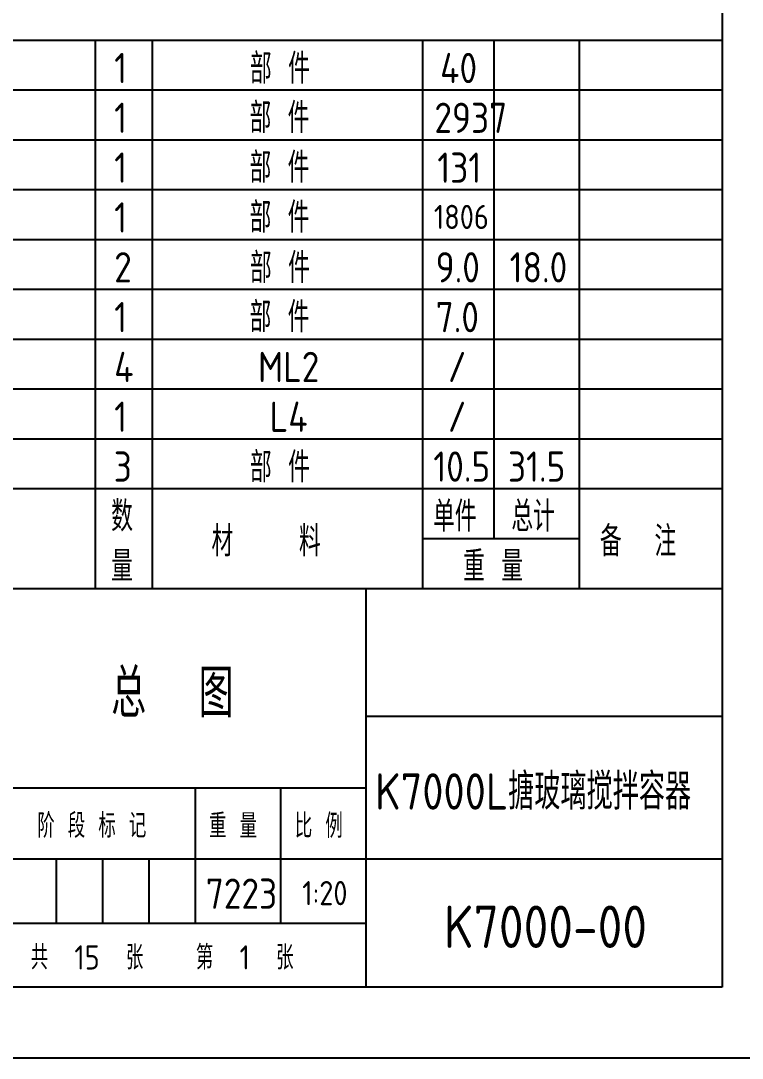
# Model space of a CAD drawing. Extents: x 1363 to 67199, y -3932 to -3338.
# Drawn here: x 1674.7 to 1776.1, y -3932.2 to -3786.5 of the extents above; entities that cross this region are included whole.
import ezdxf

# ---------------------------------------------------------------- set-up
doc = ezdxf.new("R2010")
doc.units = 0
doc.linetypes.add('DASHDOT', pattern=[18, 15, -1, 1, -1])
doc.layers.get('0').update_dxf_attribs({"linetype": 'DASHDOT'})
for name, color, linetype in [('1', 7, 'CONTINUOUS'), ('2', 4, 'CONTINUOUS'), ('3', 7, 'CONTINUOUS'), ('9', 134, 'CONTINUOUS')]:
    doc.layers.add(name, color=color, linetype=linetype)
doc.styles.get("Standard").update_dxf_attribs({"font": 'gbenor.shx', "bigfont": 'gbcbig.shx'})

# ---------------------------------------------------------------- blocks, each defined once
blk = doc.blocks.new('Cadt1')
at = {"layer": '1'}
for p, q in [((1773.22, -3348.22), (1773.22, -3922.22)), ((1593.22, -3866.22), (1773.22, -3866.22)), ((1723.22, -3922.22), (1723.22, -3866.22)), ((1773.22, -3884.22), (1723.22, -3884.22)), ((1593.22, -3894.22), (1723.22, -3894.22)), ((1699.22, -3894.22), (1699.22, -3913.22)), ((1711.22, -3894.22), (1711.22, -3913.22)), ((1673.22, -3904.22), (1773.22, -3904.22)), ((1673.22, -3913.22), (1723.22, -3913.22)), ((1773.22, -3922.22), (1388.22, -3922.22))]:
    blk.add_line(p, q, dxfattribs=at)
at = {"layer": '2'}
for p, q in [((1679.72, -3904.22), (1679.72, -3913.22)), ((1686.22, -3904.22), (1686.22, -3913.22)), ((1692.72, -3904.22), (1692.72, -3913.22)), ((1783.22, -3932.22), (1363.22, -3932.22))]:
    blk.add_line(p, q, dxfattribs=at)

msp = doc.modelspace()

# ---------------------------------------------------------------- linework, layer by layer
at = {"layer": '1'}
for p, q in [((1685.22, -3866.22), (1685.22, -3789.22)), ((1693.22, -3866.22), (1693.22, -3789.22)), ((1731.22, -3866.22), (1731.22, -3789.22)), ((1753.22, -3866.22), (1753.22, -3789.22)), ((1773.22, -3852.22), (1593.22, -3852.22))]:
    msp.add_line(p, q, dxfattribs=at)
at = {"layer": '2'}
msp.add_line((1741.22, -3859.22), (1741.22, -3789.22), dxfattribs=at)
at = {"layer": '9'}
for p, q in [((1773.22, -3789.22), (1593.22, -3789.22)), ((1773.22, -3796.22), (1593.22, -3796.22)), ((1773.22, -3803.22), (1593.22, -3803.22)), ((1773.22, -3810.22), (1593.22, -3810.22)), ((1773.22, -3817.22), (1593.22, -3817.22)), ((1773.22, -3824.22), (1593.22, -3824.22)), ((1773.22, -3831.22), (1593.22, -3831.22)), ((1773.22, -3838.22), (1593.22, -3838.22)), ((1773.22, -3845.22), (1593.22, -3845.22)), ((1731.22, -3859.22), (1753.22, -3859.22))]:
    msp.add_line(p, q, dxfattribs=at)

# ---------------------------------------------------------------- block references
msp.add_blockref('Cadt1', (0, 0))

# ---------------------------------------------------------------- texts
at = {"layer": '2', "width": 65536, "attachment_point": 7}
for s, insert, char_height in [('1', (1687.85, -3795.22), 4.25), ('部 件', (1706.91, -3795.31), 4.25), ('40', (1733.62, -3795.22), 4.25), ('1', (1687.85, -3802.22), 4.25), ('部 件', (1706.85, -3802.22), 4.25), ('2937', (1732.82, -3802.22), 4.25), ('1', (1687.85, -3809.22), 4.25), ('部 件', (1706.85, -3809.22), 4.25), ('131', (1733.23, -3809.22), 4.25), ('部 件', (1706.85, -3816.22), 4.25), ('1', (1687.85, -3816.22), 4.25), ('1806', (1732.75, -3815.72), 3.4), ('部 件', (1706.91, -3823.31), 4.25), ('2', (1687.85, -3823.22), 4.25), ('9.0', (1733, -3823.22), 4.25), ('18.0', (1743.39, -3823.22), 4.25), ('1', (1687.85, -3830.22), 4.25), ('部 件', (1706.85, -3830.22), 4.25), ('7.0', (1733, -3830.22), 4.25), ('4', (1687.85, -3837.22), 4.25), ('ML2', (1708.05, -3837.22), 4.25), ('/', (1734.71, -3837.22), 4.25), ('1', (1687.85, -3844.22), 4.25), ('L4', (1709.69, -3844.22), 4.25), ('/', (1734.71, -3844.22), 4.25), ('3', (1687.78, -3851.22), 4.25), ('部 件', (1706.91, -3851.31), 4.25), ('10.5', (1732.67, -3851.22), 4.25), ('31.5', (1743.15, -3851.22), 4.25), ('数', (1687.42, -3858.22), 4.25), ('单件', (1732.63, -3858.22), 4.25), ('总计', (1743.63, -3858.22), 4.25), ('材    料', (1701.52, -3861.72), 4.25), ('备  注', (1756.07, -3861.72), 4.25), ('量', (1687.42, -3865.22), 4.25), ('重 量', (1736.85, -3865.22), 4.25), ('总  图', (1687.44, -3884.33), 6.8), ('K7000L搪玻璃搅拌容器', (1724.49, -3897.3), 5.1), ('1:20', (1714.26, -3910.72), 3.4), ('K7000-00', (1734.14, -3916.72), 5.95)]:
    msp.add_mtext(s, dxfattribs=dict(at, insert=insert, char_height=char_height))
at = {"layer": '3', "char_height": 3.4, "width": 65536, "attachment_point": 7}
for s, insert in [('阶 段 标 记', (1677.04, -3901.26)), ('重 量', (1701.17, -3901.27)), ('比 例', (1713.22, -3901.27)), ('共  15  张    第  1  张', (1676.12, -3919.77))]:
    msp.add_mtext(s, dxfattribs=dict(at, insert=insert))
at = {"layer": '9', "insert": (1700.71, -3911.22), "char_height": 4.25, "width": 65536, "attachment_point": 7}
msp.add_mtext('7223', dxfattribs=at)

doc.saveas('drawing.dxf')
